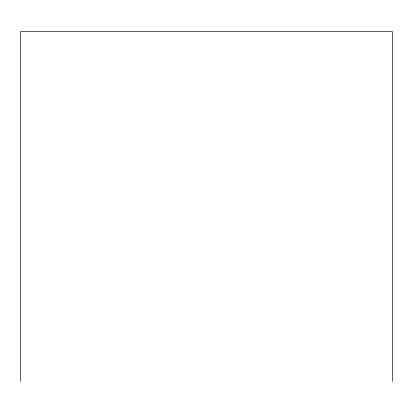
<?xml version="1.0" encoding="UTF-8"?>
<svg xmlns="http://www.w3.org/2000/svg" width="413" height="413" viewBox="0 0 413 413"><rect width="100%" height="100%" fill="white"/><g stroke="black" fill="none" stroke-linecap="round" stroke-linejoin="round"><path stroke-width="0.62" d="M392.35 381.509L392.35 31.491L20.65 31.491L20.65 381.509"/></g></svg>
